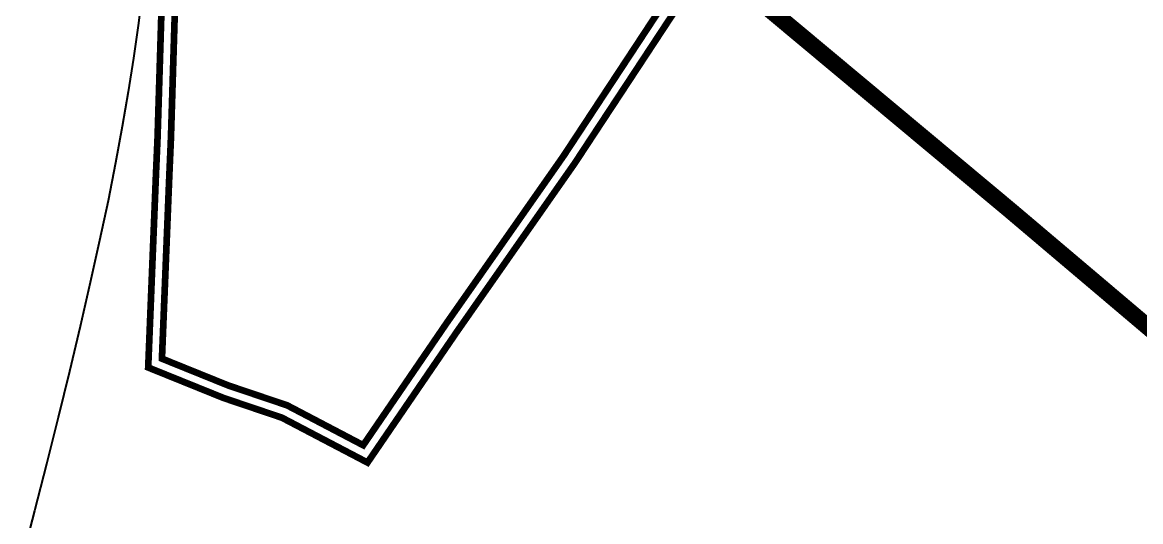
# Model space of a CAD drawing. Header units: metres. Extents: x 561401 to 594056, y 8460144 to 8508504.
# Drawn here: x 571564.26 to 571597.69, y 8471951.4 to 8471966.34 of the extents above; entities that cross this region are included whole.
import ezdxf

# ---------------------------------------------------------------- set-up
doc = ezdxf.new("R2010")
doc.units = ezdxf.units.M
doc.layers.add('1.1. DERECHO DE VIA', color=230, linetype='Continuous')
doc.layers.add('1.1. VIA EXISTENTE', color=252, linetype='Continuous')
doc.layers.add('1.7 CERCO PERIMETRICO', color=8, linetype='FENCELINE2', lineweight=30)
doc.linetypes.add('FENCELINE2', pattern='A,0.25,-0.1,[132,ltypeshp.shx,S=0.1,R=0,X=-0.1,Y=0],-0.1,1', length=1.45)

msp = doc.modelspace()

# ---------------------------------------------------------------- linework, layer by layer
at = {"layer": '1.1. DERECHO DE VIA', "color": 230, "linetype": 'Continuous', "lineweight": 40, "ltscale": 0.2, "const_width": 0.5}
msp.add_lwpolyline([(571658.664, 8471885.612), (571648.065, 8471902.572), (571636.666, 8471918.995), (571623.66, 8471934.152), (571609.055, 8471947.78), (571593.798, 8471960.71), (571578.454, 8471973.538), (571563.11, 8471986.367), (571547.766, 8471999.195), (571532.422, 8472012.023), (571517.391, 8472025.213), (571503.162, 8472039.406)], dxfattribs=at)
at = {"layer": '1.1. VIA EXISTENTE', "color": 253, "linetype": 'Continuous', "lineweight": 40, "ltscale": 0.2, "true_color": 0x84a4a6}
msp.add_lwpolyline([(571567.839, 8471967.204), (571567.717, 8471966.25), (571567.579, 8471965.274), (571567.422, 8471964.269), (571567.245, 8471963.228), (571567.045, 8471962.143), (571566.82, 8471961.007), (571566.569, 8471959.813), (571566.291, 8471958.556), (571565.988, 8471957.246), (571565.665, 8471955.895), (571565.328, 8471954.517), (571564.979, 8471953.123), (571564.624, 8471951.727), (571564.266, 8471950.34)], dxfattribs=at)
at = {"layer": '1.7 CERCO PERIMETRICO', "color": 64, "linetype": 'Continuous', "lineweight": -3, "const_width": 0.2}
msp.add_lwpolyline([(571588.548, 8471971.32), (571584.904, 8471968.414), (571580.774, 8471962.131), (571577.244, 8471957.078), (571574.577, 8471953.17), (571572.018, 8471954.513), (571570.274, 8471955.103), (571568.021, 8471956.015), (571568.249, 8471961.694), (571568.301, 8471962.9), (571568.561, 8471971.376), (571568.883, 8471974.087), (571569.52, 8471977.837), (571571.035, 8471980.288), (571573.435, 8471982.892), (571575.79, 8471983.063), (571585.313, 8471975.539), (571588.548, 8471971.32)], dxfattribs=at)
msp.add_lwpolyline([(571587.992, 8471971.388), (571584.605, 8471968.687), (571580.443, 8471962.355), (571576.915, 8471957.305), (571574.448, 8471953.689), (571572.176, 8471954.882), (571570.413, 8471955.478), (571568.432, 8471956.28), (571568.649, 8471961.678), (571568.701, 8471962.885), (571568.961, 8471971.346), (571569.279, 8471974.03), (571569.902, 8471977.693), (571571.356, 8471980.045), (571573.622, 8471982.504), (571575.664, 8471982.653), (571585.026, 8471975.256)], close=True, dxfattribs=at)

doc.saveas('drawing.dxf')
